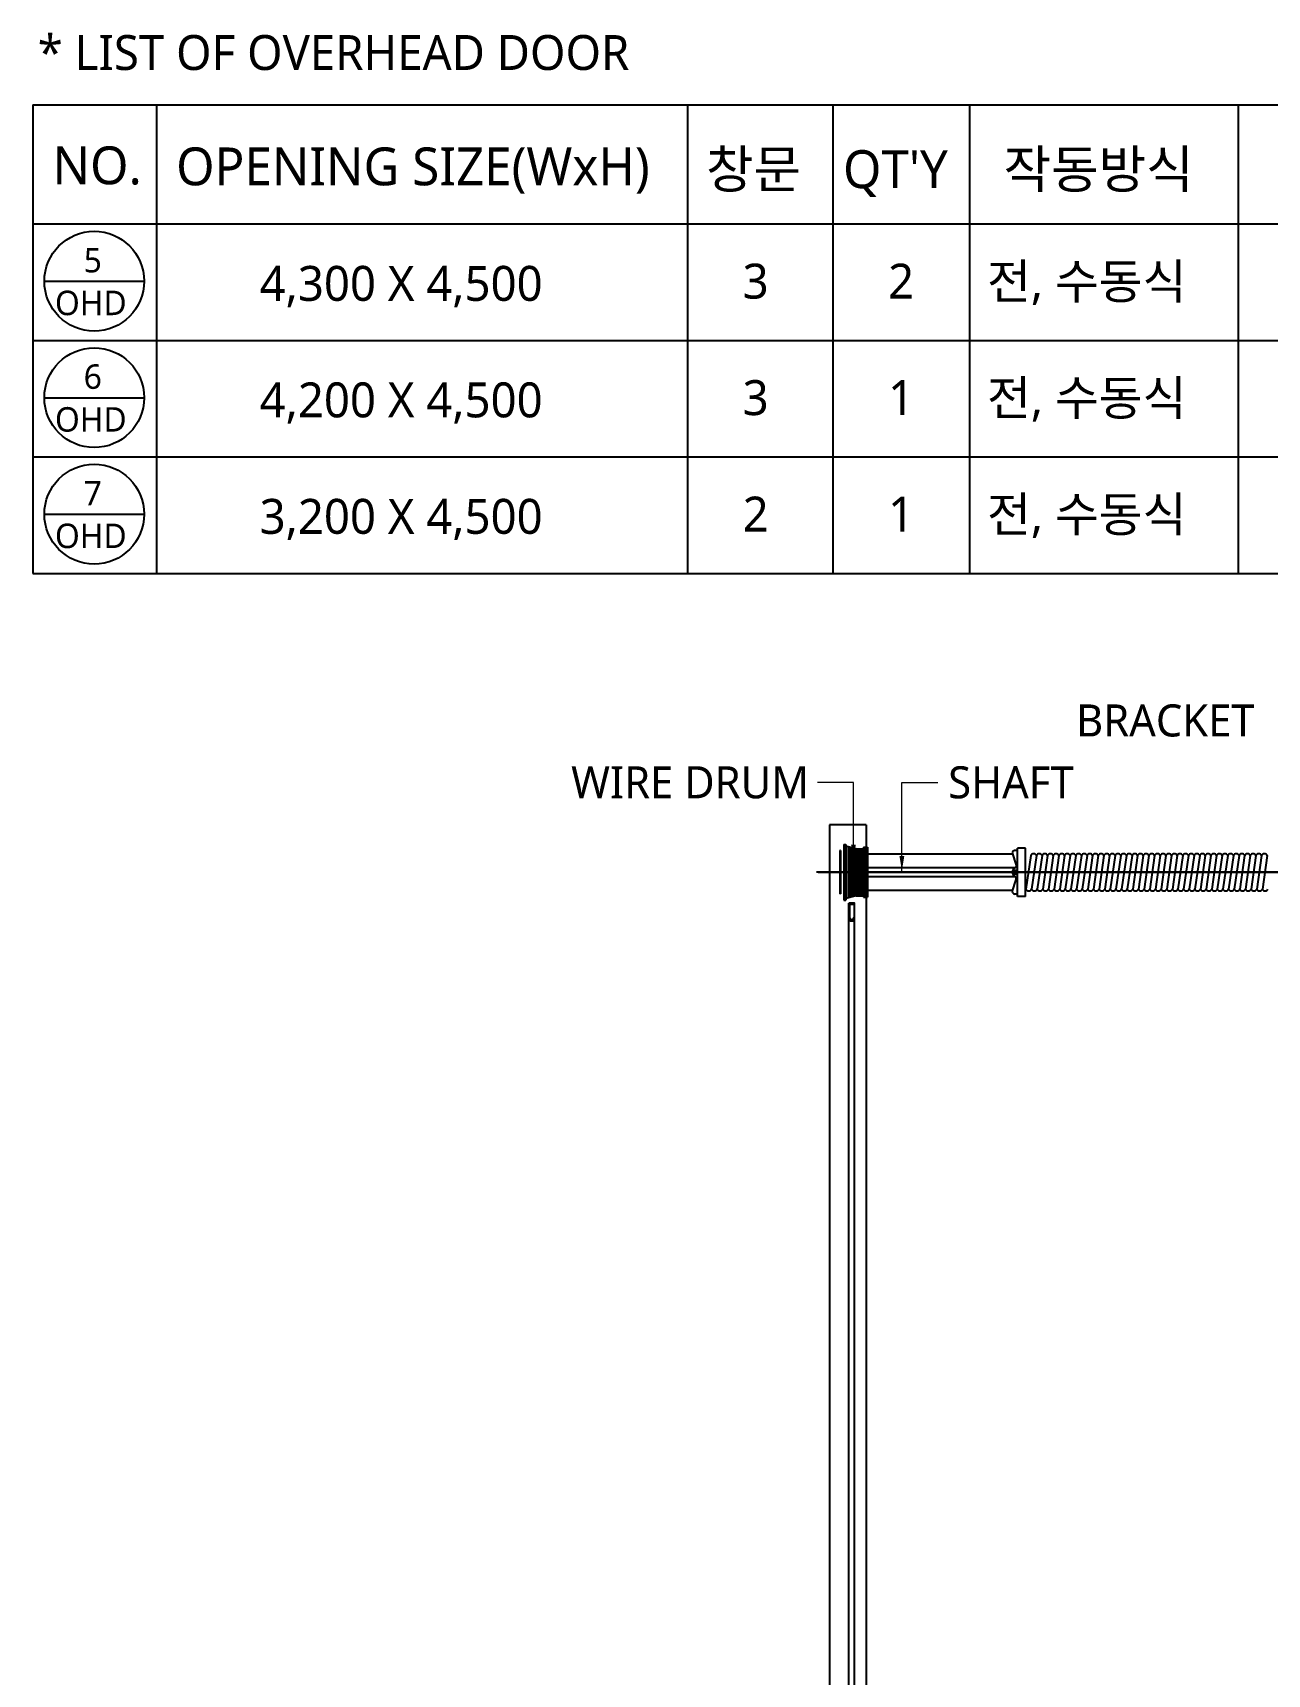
# Model space of a CAD drawing. Header units: millimetres. Extents: x 909 to 159266, y 137 to 21462.
# Drawn here: x 112030 to 116258, y 15839 to 21462 of the extents above; entities that cross this region are included whole.
import ezdxf

# ---------------------------------------------------------------- set-up
doc = ezdxf.new("R2010")
doc.units = ezdxf.units.MM
doc.header["$LTSCALE"] = 50
doc.header["$MEASUREMENT"] = 0
for name, color, linetype in [('OHD Frame', 2, 'Continuous'), ('OHD Track', 4, 'Continuous'), ('TEXT4', 4, 'Continuous')]:
    doc.layers.add(name, color=color, linetype=linetype)
doc.layers.add('건축120130$0$TEX', color=3, linetype='Continuous', lineweight=15)
doc.styles.get("Standard").update_dxf_attribs({"font": 'NanumGothicBold.ttf'})
doc.styles.add('울릉도M', font='NanumGothic.ttf')
doc.dimstyles.new('ISO-25', dxfattribs={"dimtxt": 2.5, "dimasz": 2.5, "dimexe": 1.25, "dimexo": 0.625, "dimtad": 1, "dimtxsty": 'Standard', "dimcen": 2.5, "dimadec": 0, "dimazin": 0, "dimtfac": 1, "dimtmove": 0, "dimatfit": 3, "dimfxl": 1, "dimarcsym": 0})

msp = doc.modelspace()

# ---------------------------------------------------------------- linework, layer by layer
for p, q in [((112030.1, 21215.4), (120151.2, 21215.4)), ((112030.1, 21215.4), (112030.1, 19610)), ((112454.1, 21215.4), (112454.1, 19610)), ((114272.1, 21215.4), (114272.1, 19610)), ((114770.3, 21215.4), (114770.3, 19610)), ((115238.4, 21215.4), (115238.4, 19610)), ((116159.5, 21215.4), (116159.5, 19610)), ((112030.1, 20807.1), (120151.2, 20807.1)), ((112069.6, 20611.1), (112411.3, 20611.1)), ((112030.1, 20408.1), (120149.5, 20408.1)), ((112069.6, 20212), (112411.3, 20212)), ((112030.1, 20009), (120149.5, 20009)), ((112069.6, 19813), (112411.3, 19813)), ((112030.1, 19610), (120149.5, 19610)), ((114794.2, 18660.2), (114794.2, 18511.9)), ((114796.4, 18660.2), (114794.2, 18660.2)), ((114796.4, 18660.2), (114796.4, 18511.9)), ((115386.3, 18648.6), (114884.4, 18648.6)), ((114796.4, 18511.9), (114794.2, 18511.9)), ((115386.3, 18523.6), (114884.4, 18523.6))]:
    msp.add_line(p, q)
at = {"color": 1, "linetype": 'Continuous'}
for p, q in [((114808.4, 18681.4), (114808.4, 18490.7)), ((114815.4, 18681.4), (114815.4, 18490.7)), ((114850.9, 18666.6), (114815.4, 18675.4)), ((114875.7, 18671.6), (114875.7, 18500.5)), ((114882.7, 18671.6), (114882.7, 18500.5)), ((114889.7, 18671.6), (114889.7, 18500.5)), ((114850.9, 18666.6), (114850.9, 18505.6)), ((114850.9, 18505.6), (114815.4, 18496.7))]:
    msp.add_line(p, q, dxfattribs=at)
at = {"color": 1}
for p, q in [((114808.4, 18681.4), (114815.4, 18681.4)), ((114875.7, 18671.6), (114889.7, 18671.6)), ((114850.9, 18666.6), (114875.7, 18666.6)), ((114850.9, 18505.6), (114875.7, 18505.6)), ((114875.7, 18500.5), (114889.7, 18500.5)), ((114808.4, 18490.7), (114815.4, 18490.7))]:
    msp.add_line(p, q, dxfattribs=at)
at = {"color": 8, "linetype": 'Continuous'}
for p, q in [((114822.9, 18673.5), (114822.9, 18498.6)), ((114829.9, 18671.8), (114829.9, 18500.3)), ((114836.9, 18670), (114836.9, 18502.1)), ((114843.9, 18668.3), (114843.9, 18503.8)), ((114855.4, 18666.6), (114855.4, 18505.6)), ((114860.3, 18666.6), (114860.3, 18505.6)), ((114865.2, 18666.6), (114865.2, 18505.6)), ((114870.1, 18666.6), (114870.1, 18505.6))]:
    msp.add_line(p, q, dxfattribs=at)
at = {"color": 3}
for p, q in [((115430.9, 18669), (115402.9, 18669)), ((115402.9, 18503.1), (115402.9, 18669)), ((115430.9, 18503.1), (115430.9, 18669)), ((115385.1, 18652.4), (115398, 18610.6)), ((115402.9, 18660.4), (115393.1, 18660.4)), ((115448.5, 18643.6), (115431.9, 18528.6)), ((115467.8, 18643.6), (115451.2, 18528.6)), ((115487, 18643.6), (115470.5, 18528.6)), ((115506.3, 18643.6), (115489.8, 18528.6)), ((115525.6, 18643.6), (115509, 18528.6)), ((115544.8, 18643.6), (115528.3, 18528.6)), ((115564.1, 18643.6), (115547.6, 18528.6)), ((115583.4, 18643.6), (115566.8, 18528.6)), ((115602.7, 18643.6), (115586.1, 18528.6)), ((115621.9, 18643.6), (115605.4, 18528.6)), ((115641.2, 18643.6), (115624.6, 18528.6)), ((115660.5, 18643.6), (115643.9, 18528.6)), ((115679.7, 18643.6), (115663.2, 18528.6)), ((115699, 18643.6), (115682.4, 18528.6)), ((115718.3, 18643.6), (115701.7, 18528.6)), ((115737.5, 18643.6), (115721, 18528.6)), ((115756.8, 18643.6), (115740.2, 18528.6)), ((115776.1, 18643.6), (115759.5, 18528.6)), ((115795.3, 18643.6), (115778.8, 18528.6)), ((115814.6, 18643.6), (115798.1, 18528.6)), ((115833.9, 18643.6), (115817.3, 18528.6)), ((115853.1, 18643.6), (115836.6, 18528.6)), ((115872.4, 18643.6), (115855.9, 18528.6)), ((115892.2, 18643.6), (115875.7, 18528.6)), ((115911.5, 18643.6), (115894.9, 18528.6)), ((115930.7, 18643.6), (115914.2, 18528.6)), ((115950, 18643.6), (115933.5, 18528.6)), ((115969.3, 18643.6), (115952.7, 18528.6)), ((115988.5, 18643.6), (115972, 18528.6)), ((116007.8, 18643.6), (115991.3, 18528.6)), ((116027.1, 18643.6), (116010.5, 18528.6)), ((116046.4, 18643.6), (116029.8, 18528.6)), ((116065.6, 18643.6), (116049.1, 18528.6)), ((116084.9, 18643.6), (116068.3, 18528.6)), ((116104.2, 18643.6), (116087.6, 18528.6)), ((116123.4, 18643.6), (116106.9, 18528.6)), ((116142.7, 18643.6), (116126.1, 18528.6)), ((116162, 18643.6), (116145.4, 18528.6)), ((116181.2, 18643.6), (116164.7, 18528.6)), ((116200.5, 18643.6), (116184, 18528.6)), ((116219.8, 18643.6), (116203.2, 18528.6)), ((116239, 18643.6), (116222.5, 18528.6)), ((116258.3, 18643.6), (116241.8, 18528.6)), ((115385.1, 18519.7), (115398, 18561.5)), ((115398, 18610.6), (115398, 18603.1)), ((115398, 18561.5), (115398, 18569)), ((115402.9, 18511.7), (115393.1, 18511.7)), ((115430.9, 18503.1), (115402.9, 18503.1))]:
    msp.add_line(p, q, dxfattribs=at)
at = {"color": 8}
for p, q in [((119348.7, 18586.1), (114714.9, 18586.1)), ((114720, 18586.1), (119353.8, 18586.1))]:
    msp.add_line(p, q, dxfattribs=at)
at = {"color": 2}
for p, q in [((115393.9, 18601.4), (114884.4, 18601.4)), ((115393.9, 18570.8), (114884.4, 18570.8))]:
    msp.add_line(p, q, dxfattribs=at)
for centre in [(112240.4, 20611.1), (112240.4, 20212), (112240.4, 19813)]:
    msp.add_circle(centre, 170.9)
at = {"color": 3}
msp.add_circle((115395, 18586.1), 7.81, dxfattribs=at)
for centre, radius, start, end in [((115394, 18651.6), 8.9, 95.7582, 174.3625), ((115458.1, 18638.8), 10.8, 26.4971, 153.5029), ((115477.4, 18638.8), 10.8, 26.4971, 153.5029), ((115496.7, 18638.8), 10.8, 26.4971, 153.5029), ((115515.9, 18638.8), 10.8, 26.4971, 153.5029), ((115535.2, 18638.8), 10.8, 26.4971, 153.5029), ((115554.5, 18638.8), 10.8, 26.4971, 153.5029), ((115573.7, 18638.8), 10.8, 26.4971, 153.5029), ((115593, 18638.8), 10.8, 26.4971, 153.5029), ((115612.3, 18638.8), 10.8, 26.4971, 153.5029), ((115631.6, 18638.8), 10.8, 26.4971, 153.5029), ((115650.8, 18638.8), 10.8, 26.4971, 153.5029), ((115670.1, 18638.8), 10.8, 26.4971, 153.5029), ((115689.4, 18638.8), 10.8, 26.4971, 153.5029), ((115708.6, 18638.8), 10.8, 26.4971, 153.5029), ((115727.9, 18638.8), 10.8, 26.4971, 153.5029), ((115747.2, 18638.8), 10.8, 26.4971, 153.5029), ((115766.4, 18638.8), 10.8, 26.4971, 153.5029), ((115785.7, 18638.8), 10.8, 26.4971, 153.5029), ((115805, 18638.8), 10.8, 26.4971, 153.5029), ((115824.2, 18638.8), 10.8, 26.4971, 153.5029), ((115843.5, 18638.8), 10.8, 26.4971, 153.5029), ((115862.8, 18638.8), 10.8, 26.4971, 153.5029), ((115882.6, 18638.8), 10.8, 26.4971, 153.5029), ((115901.8, 18638.8), 10.8, 26.4971, 153.5029), ((115921.1, 18638.8), 10.8, 26.4971, 153.5029), ((115940.4, 18638.8), 10.8, 26.4971, 153.5029), ((115959.6, 18638.8), 10.8, 26.4971, 153.5029), ((115978.9, 18638.8), 10.8, 26.4971, 153.5029), ((115998.2, 18638.8), 10.8, 26.4971, 153.5029), ((116017.5, 18638.8), 10.8, 26.4971, 153.5029), ((116036.7, 18638.8), 10.8, 26.4971, 153.5029), ((116056, 18638.8), 10.8, 26.4971, 153.5029), ((116075.3, 18638.8), 10.8, 26.4971, 153.5029), ((116094.5, 18638.8), 10.8, 26.4971, 153.5029), ((116113.8, 18638.8), 10.8, 26.4971, 153.5029), ((116133.1, 18638.8), 10.8, 26.4971, 153.5029), ((116152.3, 18638.8), 10.8, 26.4971, 153.5029), ((116171.6, 18638.8), 10.8, 26.4971, 153.5029), ((116190.9, 18638.8), 10.8, 26.4971, 153.5029), ((116210.1, 18638.8), 10.8, 26.4971, 153.5029), ((116229.4, 18638.8), 10.8, 26.4971, 153.5029), ((116248.7, 18638.8), 10.8, 26.4971, 153.5029), ((115402.9, 18586.1), 17.7, 90, 270), ((115394, 18520.5), 8.9, 185.6375, 264.2418), ((115441.6, 18533.4), 10.8, 206.4971, 333.5029), ((115460.9, 18533.4), 10.8, 206.4971, 333.5029), ((115480.1, 18533.4), 10.8, 206.4971, 333.5029), ((115499.4, 18533.4), 10.8, 206.4971, 333.5029), ((115518.7, 18533.4), 10.8, 206.4971, 333.5029), ((115537.9, 18533.4), 10.8, 206.4971, 333.5029), ((115557.2, 18533.4), 10.8, 206.4971, 333.5029), ((115576.5, 18533.4), 10.8, 206.4971, 333.5029), ((115595.7, 18533.4), 10.8, 206.4971, 333.5029), ((115615, 18533.4), 10.8, 206.4971, 333.5029), ((115634.3, 18533.4), 10.8, 206.4971, 333.5029), ((115653.5, 18533.4), 10.8, 206.4971, 333.5029), ((115672.8, 18533.4), 10.8, 206.4971, 333.5029), ((115692.1, 18533.4), 10.8, 206.4971, 333.5029), ((115711.3, 18533.4), 10.8, 206.4971, 333.5029), ((115730.6, 18533.4), 10.8, 206.4971, 333.5029), ((115749.9, 18533.4), 10.8, 206.4971, 333.5029), ((115769.2, 18533.4), 10.8, 206.4971, 333.5029), ((115788.4, 18533.4), 10.8, 206.4971, 333.5029), ((115807.7, 18533.4), 10.8, 206.4971, 333.5029), ((115827, 18533.4), 10.8, 206.4971, 333.5029), ((115846.2, 18533.4), 10.8, 206.4971, 333.5029), ((115866, 18533.4), 10.8, 206.4971, 333.5029), ((115885.3, 18533.4), 10.8, 206.4971, 333.5029), ((115904.6, 18533.4), 10.8, 206.4971, 333.5029), ((115923.8, 18533.4), 10.8, 206.4971, 333.5029), ((115943.1, 18533.4), 10.8, 206.4971, 333.5029), ((115962.4, 18533.4), 10.8, 206.4971, 333.5029), ((115981.6, 18533.4), 10.8, 206.4971, 333.5029), ((116000.9, 18533.4), 10.8, 206.4971, 333.5029), ((116020.2, 18533.4), 10.8, 206.4971, 333.5029), ((116039.4, 18533.4), 10.8, 206.4971, 333.5029), ((116058.7, 18533.4), 10.8, 206.4971, 333.5029), ((116078, 18533.4), 10.8, 206.4971, 333.5029), ((116097.2, 18533.4), 10.8, 206.4971, 333.5029), ((116116.5, 18533.4), 10.8, 206.4971, 333.5029), ((116135.8, 18533.4), 10.8, 206.4971, 333.5029), ((116155.1, 18533.4), 10.8, 206.4971, 333.5029), ((116174.3, 18533.4), 10.8, 206.4971, 333.5029), ((116193.6, 18533.4), 10.8, 206.4971, 333.5029), ((116212.9, 18533.4), 10.8, 206.4971, 333.5029), ((116232.1, 18533.4), 10.8, 206.4971, 333.5029), ((116251.4, 18533.4), 10.8, 206.4971, 333.5029)]:
    msp.add_arc(centre, radius, start, end, dxfattribs=at)
at = {"layer": 'OHD Frame'}
for p, q in [((114759.4, 18748.6), (114759.4, 10273.6)), ((114884.4, 18748.6), (114884.4, 14798.6))]:
    msp.add_line(p, q, dxfattribs=at)
at = {"layer": 'OHD Frame', "ltscale": 100}
msp.add_line((114884.4, 18748.6), (114759.4, 18748.6), dxfattribs=at)
at = {"layer": 'OHD Track'}
for p, q in [((114825.1, 10273.6), (114825.1, 18479.9)), ((114845.1, 10273.6), (114845.1, 18479.9))]:
    msp.add_line(p, q, dxfattribs=at)
at = {"layer": 'OHD Track', "color": 1}
msp.add_lwpolyline([(114825.1, 18479.9), (114825.1, 18429.9), (114830.1, 18419.9), (114840.1, 18419.9), (114845.1, 18429.9), (114841.5, 18429.9), (114838.1, 18423.1), (114832, 18423.1), (114828.3, 18430.7), (114828.3, 18476.7), (114845.1, 18476.7), (114845.1, 18479.9)], close=True, dxfattribs=at)

# ---------------------------------------------------------------- texts
at = {"layer": 'TEXT4', "style": '울릉도M'}
for s, height, p in [('* LIST OF OVERHEAD DOOR', 119.71, (112046.8, 21334.6)), ('NO.', 129.69, (112097.7, 20943.1)), ('OPENING SIZE(WxH)', 129.686, (112520.8, 20939.6)), ('창문', 129.69, (114336.1, 20930)), ("QT'Y", 129.69, (114805.3, 20930)), ('작동방식', 129.69, (115355.3, 20930)), ('5', 83.8, (112204.2, 20641.3)), ('4,300 X 4,500', 119.71, (112807, 20543.7)), ('3', 119.7, (114461.6, 20551.5)), ('2', 119.7, (114959.8, 20551.5)), ('전, 수동식', 119.71, (115298.7, 20550.8)), ('OHD', 83.8, (112105.8, 20494.7)), ('6', 83.8, (112204.2, 20242.3)), ('4,200 X 4,500', 119.71, (112807, 20144.6)), ('3', 119.7, (114461.6, 20152.4)), ('1', 119.7, (114959.8, 20152.4)), ('전, 수동식', 119.71, (115298.7, 20151.7)), ('OHD', 83.8, (112105.8, 20095.7)), ('7', 83.8, (112204.2, 19843.2)), ('3,200 X 4,500', 119.71, (112807, 19745.6)), ('2', 119.7, (114461.6, 19753.4)), ('1', 119.7, (114959.8, 19753.4)), ('전, 수동식', 119.71, (115298.7, 19752.7)), ('OHD', 83.8, (112105.8, 19696.7))]:
    msp.add_text(s, height=height, dxfattribs=at).set_placement(p)
at = {"layer": '건축120130$0$TEX', "style": '울릉도M'}
for s, p in [('BRACKET', (115603.7, 19051.4)), ('SHAFT', (115165.7, 18839.4)), ('WIRE DRUM', (113874, 18839.4))]:
    msp.add_text(s, height=109.84, dxfattribs=at).set_placement(p)

# ---------------------------------------------------------------- leaders
for points in [[(114841.1, 18631), (114841.1, 18893.2), (114718.2, 18893.2)], [(115007, 18591.4), (115007, 18893.2), (115129.9, 18893.2)]]:
    msp.add_leader(points, dimstyle='ISO-25', override={"dimasz": 50, "dimtad": 0, "dimclrd": 1, "dimlwd": 9})

doc.saveas('drawing.dxf')
